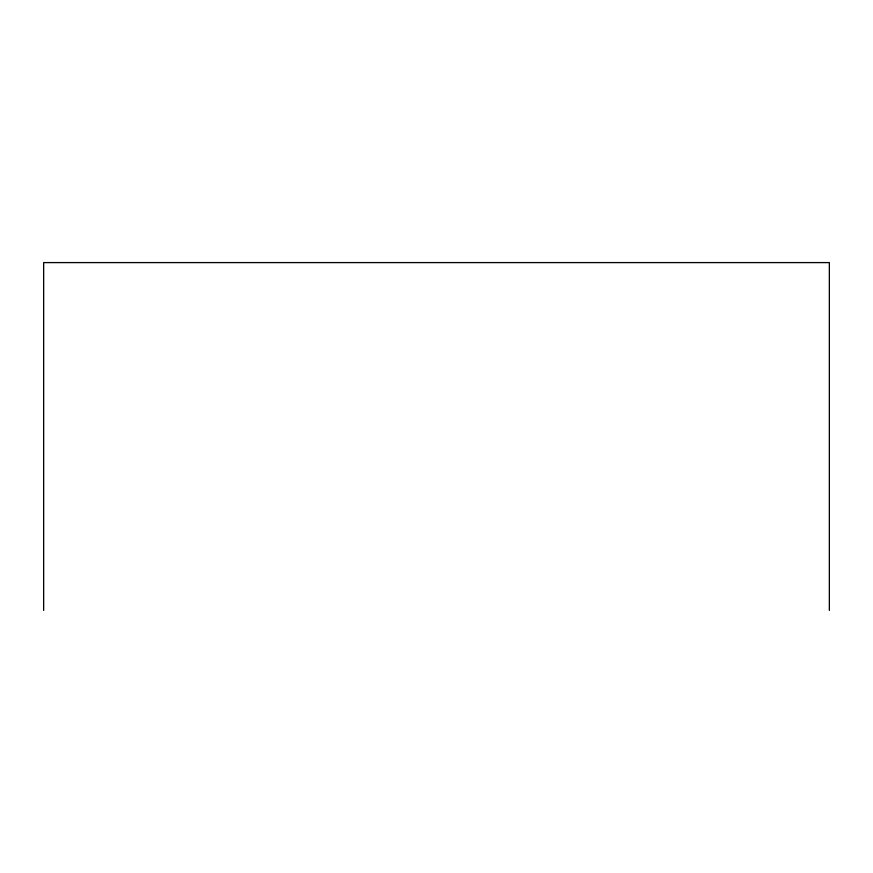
<?xml version="1.0" encoding="UTF-8"?>
<svg xmlns="http://www.w3.org/2000/svg" width="873" height="873" viewBox="0 0 873 873"><rect width="100%" height="100%" fill="white"/><g stroke="black" fill="none" stroke-linecap="round" stroke-linejoin="round"><path stroke-width="1.31" d="M829.35 610.402L829.35 262.598L43.65 262.598L43.65 610.402"/></g></svg>
